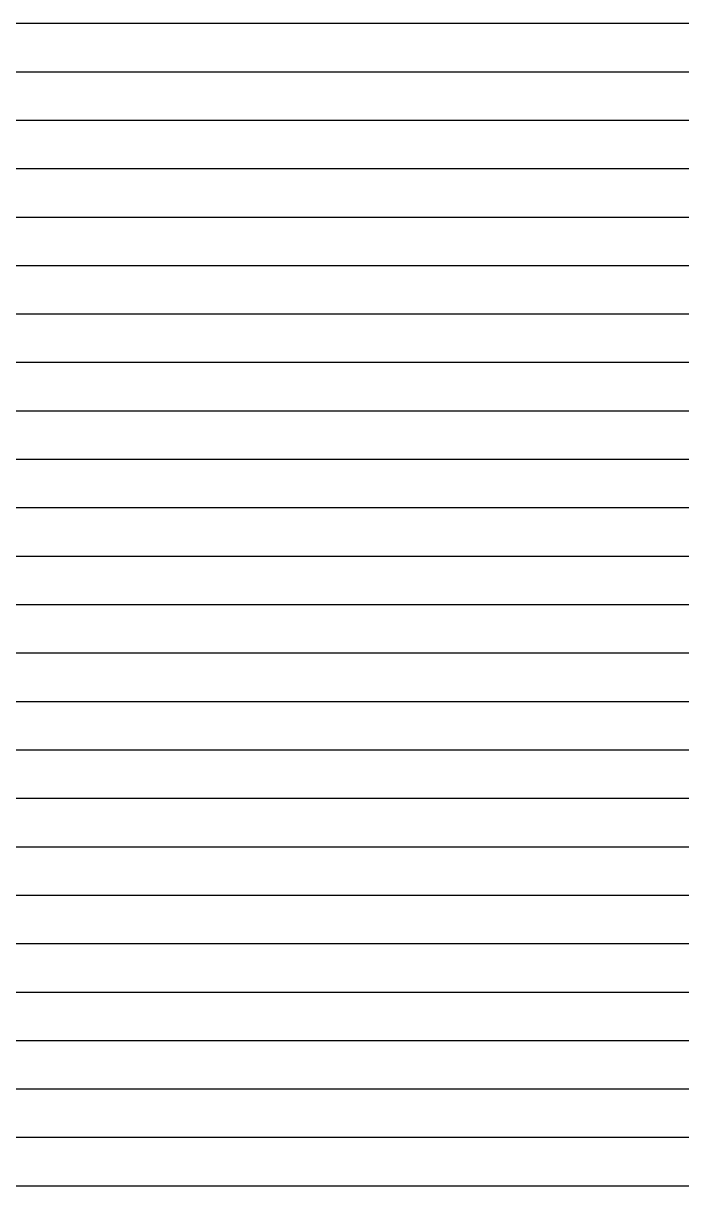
# Model space of a CAD drawing. Extents: x -0.64 to 6, y -0.15 to 7.8.
# Drawn here: x 4.1995 to 4.4169, y 0.4 to 0.784 of the extents above; entities that cross this region are included whole.
import ezdxf

# ---------------------------------------------------------------- set-up
doc = ezdxf.new("R2010")
doc.units = 0
doc.layers.add('1', color=22, linetype='CONTINUOUS')
doc.layers.add('16', color=175, linetype='CONTINUOUS')

msp = doc.modelspace()

# ---------------------------------------------------------------- linework, layer by layer
at = {"layer": '1'}
for p, q in [((3.222, 0.784), (5.0135, 0.784)), ((3.222, 0.768), (5.015875, 0.768)), ((3.408809, 0.752), (5.030284, 0.752)), ((3.435292, 0.736), (5.220882, 0.736)), ((3.44626, 0.72), (5.220882, 0.72)), ((3.451063, 0.704), (5.220882, 0.704)), ((3.45138, 0.688), (5.220882, 0.688)), ((3.447279, 0.672), (5.220882, 0.672)), ((3.437292, 0.656), (5.220882, 0.656)), ((3.414964, 0.64), (5.220882, 0.64)), ((3.222, 0.624), (5.220882, 0.624)), ((3.222, 0.608), (5.220882, 0.608)), ((3.222, 0.592), (5.220882, 0.592)), ((3.222, 0.576), (5.220882, 0.576)), ((3.222, 0.56), (5.220882, 0.56)), ((3.222, 0.544), (5.220882, 0.544)), ((3.222, 0.528), (5.220882, 0.528)), ((3.222, 0.512), (5.220882, 0.512)), ((3.222, 0.496), (5.201325, 0.496)), ((3.222, 0.48), (5.197386, 0.48)), ((3.222, 0.464), (5.197386, 0.464)), ((3.222, 0.448), (5.197386, 0.448)), ((3.222, 0.432), (5.197386, 0.432)), ((3.222, 0.416), (5.197386, 0.416)), ((3.222, 0.4), (5.205325, 0.4))]:
    msp.add_line(p, q, dxfattribs=at)
at = {"layer": '16'}
for p, q in [((1.667903, 0.784), (4.971, 0.784)), ((1.668731, 0.768), (4.968941, 0.768)), ((3.408809, 0.752), (4.897325, 0.752)), ((3.435292, 0.736), (4.888567, 0.736)), ((3.44626, 0.72), (4.888567, 0.72)), ((3.451063, 0.704), (4.888567, 0.704)), ((3.45138, 0.688), (4.888567, 0.688)), ((3.447279, 0.672), (4.888567, 0.672)), ((3.437292, 0.656), (5.347345, 0.656)), ((3.414964, 0.64), (4.892733, 0.64)), ((2.537744, 0.624), (4.886567, 0.624)), ((2.553744, 0.608), (4.886567, 0.608)), ((2.569744, 0.592), (4.932251, 0.592)), ((2.581203, 0.576), (4.886567, 0.576)), ((2.591894, 0.56), (4.886839, 0.56)), ((2.602585, 0.544), (5.732, 0.544)), ((2.613249, 0.528), (5.732, 0.528)), ((2.619877, 0.512), (5.732, 0.512)), ((2.626504, 0.496), (5.732, 0.496)), ((2.633132, 0.48), (5.732, 0.48)), ((2.639759, 0.464), (5.732, 0.464)), ((2.643873, 0.448), (5.732, 0.448)), ((2.647055, 0.432), (5.732, 0.432)), ((2.650238, 0.416), (5.732, 0.416)), ((2.653421, 0.4), (5.732, 0.4))]:
    msp.add_line(p, q, dxfattribs=at)

doc.saveas('drawing.dxf')
